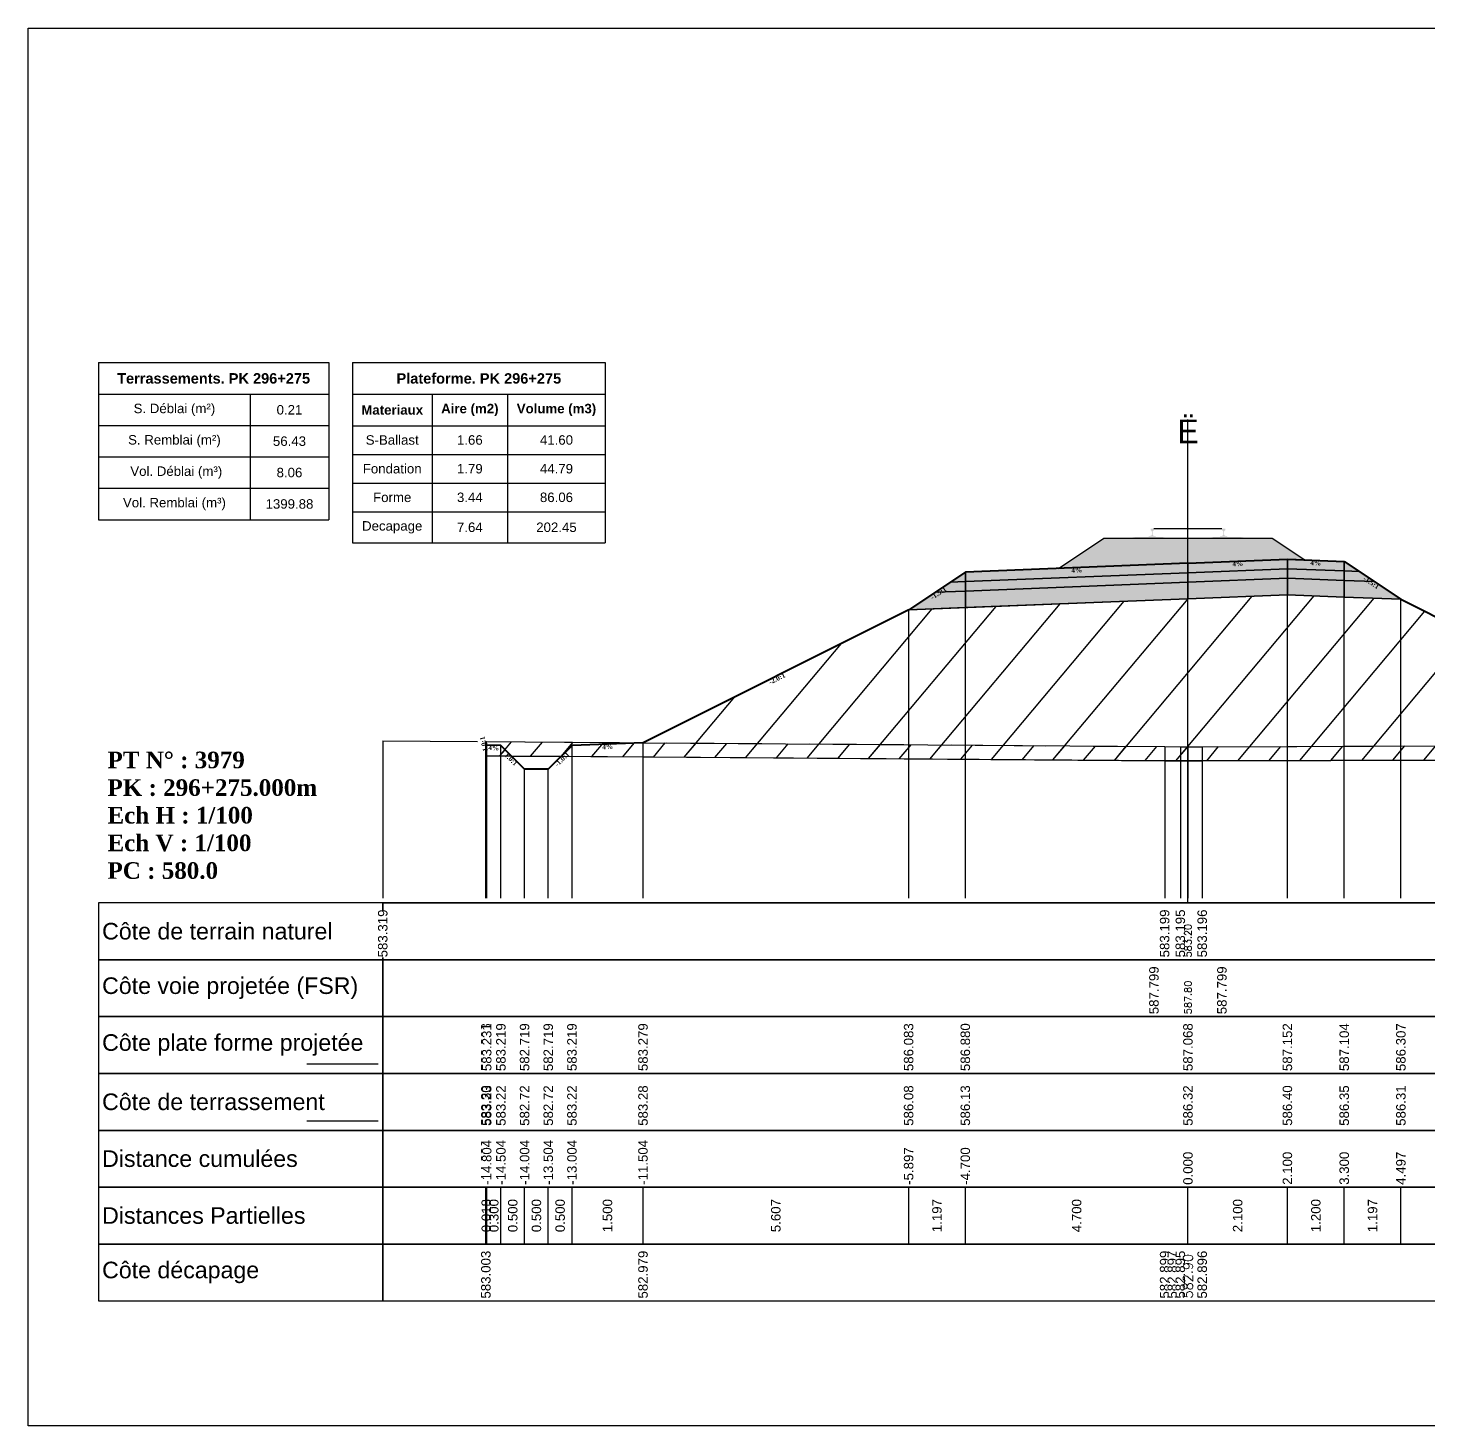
# Model space of a CAD drawing. Header units: millimetres. Extents: x 2762 to 3076, y 916 to 3305.
# Drawn here: x 2950.21 to 2979.79, y 2227.65 to 2257.15 of the extents above; entities that cross this region are included whole.
import ezdxf

# ---------------------------------------------------------------- set-up
doc = ezdxf.new("R2010")
doc.units = ezdxf.units.MM
doc.header["$LTSCALE"] = 2
doc.linetypes.add('CACHE', pattern=[9.525, 6.35, -3.175])
doc.linetypes.add('DASHED', pattern=[0.75, 0.5, -0.25])
for name, color, linetype in [('C-ANNO-TABL', 1, 'Continuous'), ('C-ANNO-TABL-TEXT', 150, 'Continuous'), ('C-ANNO-TABL-TITL', 150, 'Continuous'), ('C-ANNO-TABL-TTBL', 5, 'Continuous'), ('C-ROAD-CORR', 5, 'Continuous'), ('C-ROAD-SCTN', 7, 'Continuous')]:
    doc.layers.add(name, color=color, linetype=linetype)
doc.styles.add('ARIAL', font='arial.ttf')
doc.styles.add('C3D_Etiquette', font='romans.shx')
doc.styles.add('C3D_Profil_Travers', font='romans.shx')
doc.styles.get("Standard").update_dxf_attribs({"font": 'arial.ttf'})

msp = doc.modelspace()

# ---------------------------------------------------------------- hatches: boundary and pattern name
at = {"linetype": 'Continuous', "lineweight": -3}
msp.add_hatch(color=254, dxfattribs=at).paths.add_polyline_path([(2973.487, 2246.2), (2973.487, 2246.385), (2973.602, 2246.406), (2973.95, 2246.406), (2973.95, 2246.411), (2973.876, 2246.411), (2973.876, 2246.421), (2973.877, 2246.422), (2973.879, 2246.423), (2973.88, 2246.423), (2973.9, 2246.425), (2973.903, 2246.425), (2973.906, 2246.427), (2973.934, 2246.437), (2973.937, 2246.438), (2973.938, 2246.44), (2973.939, 2246.441), (2973.94, 2246.445), (2973.941, 2246.452), (2973.942, 2246.461), (2973.943, 2246.472), (2973.943, 2246.495), (2973.942, 2246.511), (2973.942, 2246.518), (2973.941, 2246.524), (2973.94, 2246.528), (2973.94, 2246.53), (2973.939, 2246.534), (2973.938, 2246.535), (2973.937, 2246.537), (2973.936, 2246.538), (2973.935, 2246.539), (2973.919, 2246.544), (2973.917, 2246.546), (2973.916, 2246.547), (2973.915, 2246.548), (2973.915, 2246.551), (2973.915, 2246.569), (2973.916, 2246.573), (2973.917, 2246.576), (2973.919, 2246.578), (2973.921, 2246.58), (2973.924, 2246.581), (2973.925, 2246.581), (2973.929, 2246.582), (2973.933, 2246.583), (2973.936, 2246.583), (2973.94, 2246.583), (2973.945, 2246.583), (2973.948, 2246.583), (2973.951, 2246.583), (2973.955, 2246.583), (2973.958, 2246.583), (2973.962, 2246.583), (2973.967, 2246.583), (2973.97, 2246.583), (2973.974, 2246.582), (2973.978, 2246.581), (2973.979, 2246.581), (2973.981, 2246.58), (2973.984, 2246.578), (2973.986, 2246.576), (2973.987, 2246.573), (2973.987, 2246.569), (2973.987, 2246.551), (2973.987, 2246.548), (2973.987, 2246.547), (2973.986, 2246.546), (2973.984, 2246.544), (2973.968, 2246.539), (2973.967, 2246.538), (2973.965, 2246.537), (2973.964, 2246.535), (2973.964, 2246.534), (2973.963, 2246.53), (2973.962, 2246.528), (2973.962, 2246.524), (2973.961, 2246.518), (2973.96, 2246.511), (2973.96, 2246.495), (2973.96, 2246.472), (2973.961, 2246.461), (2973.962, 2246.452), (2973.963, 2246.445), (2973.964, 2246.441), (2973.965, 2246.44), (2973.966, 2246.438), (2973.968, 2246.437), (2973.997, 2246.427), (2974, 2246.425), (2974.003, 2246.425), (2974.023, 2246.423), (2974.024, 2246.423), (2974.025, 2246.422), (2974.026, 2246.421), (2974.026, 2246.411), (2973.952, 2246.411), (2973.952, 2246.406), (2974.156, 2246.406), (2974.288, 2246.375), (2975.122, 2246.375), (2975.253, 2246.406), (2975.457, 2246.406), (2975.457, 2246.411), (2975.383, 2246.411), (2975.383, 2246.421), (2975.384, 2246.422), (2975.386, 2246.423), (2975.387, 2246.423), (2975.407, 2246.425), (2975.41, 2246.425), (2975.413, 2246.427), (2975.441, 2246.437), (2975.444, 2246.438), (2975.445, 2246.44), (2975.446, 2246.441), (2975.447, 2246.445), (2975.448, 2246.452), (2975.449, 2246.461), (2975.45, 2246.472), (2975.45, 2246.495), (2975.449, 2246.511), (2975.449, 2246.518), (2975.448, 2246.524), (2975.447, 2246.528), (2975.447, 2246.53), (2975.446, 2246.534), (2975.445, 2246.535), (2975.444, 2246.537), (2975.443, 2246.538), (2975.442, 2246.539), (2975.426, 2246.544), (2975.424, 2246.546), (2975.423, 2246.547), (2975.422, 2246.548), (2975.422, 2246.551), (2975.422, 2246.569), (2975.423, 2246.573), (2975.424, 2246.576), (2975.426, 2246.578), (2975.428, 2246.58), (2975.431, 2246.581), (2975.432, 2246.581), (2975.436, 2246.582), (2975.44, 2246.583), (2975.443, 2246.583), (2975.447, 2246.583), (2975.452, 2246.583), (2975.455, 2246.583), (2975.458, 2246.583), (2975.462, 2246.583), (2975.465, 2246.583), (2975.469, 2246.583), (2975.474, 2246.583), (2975.477, 2246.583), (2975.481, 2246.582), (2975.485, 2246.581), (2975.486, 2246.581), (2975.488, 2246.58), (2975.491, 2246.578), (2975.493, 2246.576), (2975.494, 2246.573), (2975.494, 2246.569), (2975.494, 2246.551), (2975.494, 2246.548), (2975.494, 2246.547), (2975.493, 2246.546), (2975.491, 2246.544), (2975.475, 2246.539), (2975.474, 2246.538), (2975.472, 2246.537), (2975.471, 2246.535), (2975.471, 2246.534), (2975.47, 2246.53), (2975.469, 2246.528), (2975.469, 2246.524), (2975.468, 2246.518), (2975.467, 2246.511), (2975.467, 2246.495), (2975.467, 2246.472), (2975.468, 2246.461), (2975.469, 2246.452), (2975.47, 2246.445), (2975.471, 2246.441), (2975.472, 2246.44), (2975.473, 2246.438), (2975.475, 2246.437), (2975.504, 2246.427), (2975.507, 2246.425), (2975.51, 2246.425), (2975.53, 2246.423), (2975.531, 2246.423), (2975.532, 2246.422), (2975.533, 2246.421), (2975.533, 2246.411), (2975.459, 2246.411), (2975.459, 2246.406), (2975.807, 2246.406), (2975.922, 2246.385), (2975.922, 2246.2)])
h = msp.add_hatch(dxfattribs=at)
h.set_pattern_fill('GRAVEL', color=252, scale=0.009, style=0)
h.set_pattern_definition([(228.0128, (2972.136781, 2245.971625), (-1.8288, -2.0574), [0.030755, -3.0447435]), (184.96974, (2972.116207, 2245.948765), (2.743199999, 0.228600013), [0.0527764, -5.2248644]), (132.51045, (2972.063629, 2245.944193), (2.286, -2.5146), [0.0372133, -3.684125]), (267.2737, (2971.974475, 2245.887043), (0.2286, 4.572), [0.0480604, -4.7579794]), (292.83365, (2971.972189, 2245.839037), (-1.143, 2.7432), [0.047127, -4.6655827]), (357.2737, (2971.990477, 2245.795603), (-4.572, 0.2286), [0.0480604, -4.7579794]), (37.69424, (2972.038483, 2245.793317), (-2.9718, -2.286), [0.0635574, -6.2921804]), (72.25533, (2972.088775, 2245.832179), (1.6002, 5.0292), [0.0600048, -5.940473]), (121.42957, (2972.107063, 2245.889329), (-1.8288, 2.9718), [0.048223, -4.774099]), (175.23636, (2972.081917, 2245.930477), (2.5146, -0.2286), [0.055054, -2.697654]), (222.39744, (2972.027053, 2245.935049), (-2.7432, -2.5146), [0.071197, -7.0485095]), (138.81407, (2972.20079, 2245.884757), (-1.6002, 1.3716), [0.0243004, -2.405751]), (171.46923, (2972.182501, 2245.900759), (2.9718, -0.4572), [0.0462314, -4.5769175]), (225, (2972.13678, 2245.90762), (-3e-17, -0.2286), [0.032329, -0.29096]), (203.1986, (2972.12078, 2245.93505), (1.143, 0.4572), [0.01741, -1.723556]), (291.8014, (2972.104777, 2245.92819), (-0.2286, 0.6858), [0.024621, -1.206428]), (30.9638, (2972.11392, 2245.90533), (0.6858, 0.4572), [0.039989, -1.292967]), (161.565, (2972.14821, 2245.925905), (0.4572, -0.2286), [0.028916, -0.693981]), (16.38954, (2971.972189, 2245.928191), (2.286, 0.6858), [0.040508, -4.0102944]), (70.34618, (2972.011051, 2245.93962), (-0.9144, -2.5146), [0.033984, -3.3643994]), (293.1986, (2972.14821, 2245.971625), (-0.4572, 1.143), [0.034819, -1.7061465]), (343.61046, (2972.161927, 2245.939621), (-2.286, 0.6858), [0.040508, -4.0102944]), (339.44395, (2971.97219, 2245.78646), (-1.143, 0.4572), [0.039063, -1.914096]), (294.77514, (2972.008765, 2245.772743), (-1.143, 2.5146), [0.0327305, -3.2403234]), (66.8014, (2972.150497, 2245.743025), (0.4572, 1.143), [0.034819, -1.7061465]), (17.35402, (2972.164213, 2245.775029), (-2.9718, -0.9144), [0.0383204, -3.793714]), (69.44395, (2972.038483, 2245.743025), (-0.4572, -1.143), [0.0195316, -1.933628]), (101.3099, (2972.13678, 2245.743025), (-0.2286, 0.9144), [0.011656, -1.1539795]), (165.9638, (2972.134495, 2245.754455), (0.6858, -0.2286), [0.047127, -0.895415]), (186.009, (2972.088775, 2245.765885), (2.286, 0.2286), [0.043674, -4.323723]), (303.69, (2972.11392, 2245.884757), (-0.2286, 0.4572), [0.032969, -0.79126]), (353.15723, (2972.132209, 2245.857325), (3.8862, -0.4572), [0.05756, -5.698441]), (60.9454, (2972.18936, 2245.850467), (-0.9144, -1.6002), [0.023536, -2.330045]), (90, (2972.2008, 2245.87104), (-0.2286, 0.2286), [0.013716, -0.214884]), (120.25644, (2972.084203, 2245.772743), (0.9144, -1.6002), [0.031758, -3.1440547]), (48.0128, (2972.068201, 2245.800175), (1.8288, 2.0574), [0.06151, -3.0139886]), (0, (2972.10935, 2245.8459), (0.2286, 0.2286), [0.059436, -0.169164]), (325.30485, (2972.168785, 2245.845895), (2.286, -1.6002), [0.036145, -3.5783385]), (254.0546, (2972.198503, 2245.82532), (-0.2286, -0.9144), [0.033285, -1.6309485]), (207.64598, (2972.189359, 2245.793317), (-4.3434, -2.286), [0.054193, -5.365122]), (175.42608, (2972.141353, 2245.768171), (-2.9718, 0.2286), [0.0573327, -5.675926])])
h.paths.add_polyline_path([(2971.972, 2245.743), (2972.93, 2246.381), (2976.48, 2246.381), (2977.169, 2245.922), (2976.805, 2245.936)])
h = msp.add_hatch(color=11, dxfattribs=at)
h.paths.add_polyline_path([(2978.005, 2245.688), (2978.005, 2245.888), (2978.324, 2245.676)])
h.paths.add_polyline_path([(2976.805, 2245.736), (2976.805, 2245.936), (2978.005, 2245.888), (2978.005, 2245.688)])
h.paths.add_polyline_path([(2974.705, 2245.652), (2974.705, 2245.852), (2976.805, 2245.936), (2976.805, 2245.736)])
h.paths.add_polyline_path([(2970.005, 2245.464), (2970.005, 2245.664), (2974.705, 2245.852), (2974.705, 2245.652)])
h.paths.add_polyline_path([(2969.685, 2245.452), (2970.005, 2245.664), (2970.005, 2245.464)])
h = msp.add_hatch(color=30, dxfattribs=at)
h.paths.add_polyline_path([(2978.005, 2245.488), (2978.005, 2245.688), (2978.324, 2245.676), (2978.643, 2245.463)])
h.paths.add_polyline_path([(2976.805, 2245.536), (2976.805, 2245.736), (2978.005, 2245.688), (2978.005, 2245.488)])
h.paths.add_polyline_path([(2974.705, 2245.452), (2974.705, 2245.652), (2976.805, 2245.736), (2976.805, 2245.536)])
h.paths.add_polyline_path([(2970.005, 2245.264), (2970.005, 2245.464), (2974.705, 2245.652), (2974.705, 2245.452)])
h.paths.add_polyline_path([(2969.366, 2245.239), (2969.685, 2245.452), (2970.005, 2245.464), (2970.005, 2245.264)])
h = msp.add_hatch(color=83, dxfattribs=at)
h.paths.add_polyline_path([(2978.005, 2245.138), (2978.005, 2245.488), (2978.643, 2245.463), (2979.201, 2245.09)])
h.paths.add_polyline_path([(2976.805, 2245.186), (2976.805, 2245.536), (2978.005, 2245.488), (2978.005, 2245.138)])
h.paths.add_polyline_path([(2974.705, 2245.102), (2974.705, 2245.452), (2976.805, 2245.536), (2976.805, 2245.186)])
h.paths.add_polyline_path([(2970.005, 2244.914), (2970.005, 2245.264), (2974.705, 2245.452), (2974.705, 2245.102)])
h.paths.add_polyline_path([(2968.808, 2244.866), (2969.366, 2245.239), (2970.005, 2245.264), (2970.005, 2244.914)])
h = msp.add_hatch(dxfattribs=at)
h.set_pattern_fill('_U', color=3, angle=50, style=0, pattern_type=0)
h.set_pattern_definition([(50, (2961.4729, 2241.7753), (-0.766044, 0.642788), [])])
h.paths.add_polyline_path([(2961.473, 2241.775), (2961.7, 2242.003), (2963.2, 2242.063), (2968.808, 2244.866), (2976.805, 2245.186), (2979.201, 2245.09), (2985.35, 2242.016), (2985.35, 2241.716), (2975.006, 2241.68), (2974.544, 2241.679), (2974.213, 2241.683)])
h.paths.add_polyline_path([(2959.882, 2241.787), (2959.882, 2242.087), (2959.9, 2242.015), (2960.2, 2242.003), (2960.42, 2241.783)])
h = msp.add_hatch(dxfattribs=at)
h.set_pattern_fill('_U', color=150, scale=0.5, angle=50, style=0, pattern_type=0)
h.set_pattern_definition([(50, (2961.4729, 2241.77525), (-0.383022, 0.321394), [])])
h.paths.add_polyline_path([(2961.473, 2241.775), (2961.7, 2242.003), (2963.2, 2242.063), (2974.213, 2241.983), (2974.544, 2241.979), (2975.006, 2241.98), (2985.35, 2242.016), (2985.35, 2241.716), (2975.006, 2241.68), (2974.544, 2241.679), (2974.213, 2241.683)])
h.paths.add_polyline_path([(2959.882, 2242.087), (2963.2, 2242.063), (2961.7, 2242.003), (2961.473, 2241.775), (2960.42, 2241.783), (2960.2, 2242.003), (2959.9, 2242.015)])
h.paths.add_polyline_path([(2959.882, 2241.787), (2959.882, 2242.087), (2959.9, 2242.015), (2960.2, 2242.003), (2960.42, 2241.783)])

# ---------------------------------------------------------------- linework, layer by layer
at = {"color": 7, "linetype": 'Continuous', "lineweight": -3}
for p, q in [((2974.705, 2238.684), (2974.705, 2248.884)), ((2957.704, 2238.684), (2991.706, 2238.684)), ((2959.882, 2231.484), (2959.882, 2232.684)), ((2959.9, 2231.484), (2959.9, 2232.684)), ((2959.9, 2231.484), (2959.9, 2232.684)), ((2960.2, 2231.484), (2960.2, 2232.684)), ((2960.2, 2231.484), (2960.2, 2232.684)), ((2960.7, 2231.484), (2960.7, 2232.684)), ((2960.7, 2231.484), (2960.7, 2232.684)), ((2961.2, 2231.484), (2961.2, 2232.684)), ((2961.2, 2231.484), (2961.2, 2232.684)), ((2961.7, 2231.484), (2961.7, 2232.684)), ((2961.7, 2231.484), (2961.7, 2232.684)), ((2963.2, 2231.484), (2963.2, 2232.684)), ((2963.2, 2231.484), (2963.2, 2232.684)), ((2968.808, 2231.484), (2968.808, 2232.684)), ((2968.808, 2231.484), (2968.808, 2232.684)), ((2970.005, 2231.484), (2970.005, 2232.684)), ((2970.005, 2231.484), (2970.005, 2232.684)), ((2974.705, 2231.484), (2974.705, 2232.684)), ((2974.705, 2231.484), (2974.705, 2232.684)), ((2976.805, 2231.484), (2976.805, 2232.684)), ((2976.805, 2231.484), (2976.805, 2232.684)), ((2978.005, 2231.484), (2978.005, 2232.684)), ((2978.005, 2231.484), (2978.005, 2232.684)), ((2979.201, 2231.484), (2979.201, 2232.684)), ((2979.201, 2231.484), (2979.201, 2232.684))]:
    msp.add_line(p, q, dxfattribs=at)
at = {"color": 251, "linetype": 'Continuous', "lineweight": -3}
for p, q in [((2971.972, 2245.743), (2972.93, 2246.381)), ((2972.93, 2246.381), (2976.48, 2246.381)), ((2976.48, 2246.381), (2977.169, 2245.922)), ((2970.005, 2245.664), (2974.705, 2245.852)), ((2976.805, 2245.936), (2971.972, 2245.743)), ((2974.705, 2245.852), (2976.805, 2245.936)), ((2974.705, 2245.652), (2974.705, 2245.852)), ((2974.705, 2245.852), (2974.705, 2245.652)), ((2977.169, 2245.922), (2976.805, 2245.936)), ((2976.805, 2245.736), (2976.805, 2245.936)), ((2976.805, 2245.936), (2978.005, 2245.888)), ((2976.805, 2245.936), (2976.805, 2245.736)), ((2978.005, 2245.688), (2978.005, 2245.888)), ((2978.005, 2245.888), (2978.324, 2245.676)), ((2978.005, 2245.888), (2978.005, 2245.688)), ((2969.685, 2245.452), (2970.005, 2245.664)), ((2970.005, 2245.464), (2970.005, 2245.664)), ((2970.005, 2245.664), (2970.005, 2245.464)), ((2974.705, 2245.652), (2970.005, 2245.464)), ((2976.805, 2245.736), (2974.705, 2245.652)), ((2978.005, 2245.688), (2976.805, 2245.736)), ((2978.324, 2245.676), (2978.005, 2245.688)), ((2970.005, 2245.464), (2969.685, 2245.452))]:
    msp.add_line(p, q, dxfattribs=at)
at = {"color": 53, "linetype": 'Continuous', "lineweight": -3}
for p, q in [((2970.005, 2245.464), (2974.705, 2245.652)), ((2974.705, 2245.652), (2976.805, 2245.736)), ((2974.705, 2245.452), (2974.705, 2245.652)), ((2974.705, 2245.652), (2974.705, 2245.452)), ((2976.805, 2245.536), (2976.805, 2245.736)), ((2976.805, 2245.736), (2978.005, 2245.688)), ((2976.805, 2245.736), (2976.805, 2245.536)), ((2978.005, 2245.488), (2978.005, 2245.688)), ((2978.005, 2245.688), (2978.324, 2245.676)), ((2978.005, 2245.688), (2978.005, 2245.488)), ((2978.324, 2245.676), (2978.643, 2245.463)), ((2969.366, 2245.239), (2969.685, 2245.452)), ((2970.005, 2245.264), (2969.366, 2245.239)), ((2969.366, 2245.239), (2970.005, 2245.264)), ((2969.685, 2245.452), (2970.005, 2245.464)), ((2970.005, 2245.264), (2970.005, 2245.464)), ((2970.005, 2245.464), (2970.005, 2245.264)), ((2974.705, 2245.452), (2970.005, 2245.264)), ((2970.005, 2245.264), (2974.705, 2245.452)), ((2970.005, 2244.914), (2970.005, 2245.264)), ((2970.005, 2245.264), (2970.005, 2244.914)), ((2976.805, 2245.536), (2974.705, 2245.452)), ((2974.705, 2245.452), (2976.805, 2245.536)), ((2974.705, 2245.102), (2974.705, 2245.452)), ((2974.705, 2245.452), (2974.705, 2245.102)), ((2978.005, 2245.488), (2976.805, 2245.536)), ((2976.805, 2245.186), (2976.805, 2245.536)), ((2976.805, 2245.536), (2978.005, 2245.488)), ((2976.805, 2245.536), (2976.805, 2245.186)), ((2978.643, 2245.463), (2978.005, 2245.488)), ((2978.005, 2245.138), (2978.005, 2245.488)), ((2978.005, 2245.488), (2978.643, 2245.463)), ((2978.005, 2245.488), (2978.005, 2245.138)), ((2978.643, 2245.463), (2979.201, 2245.09)), ((2968.808, 2244.866), (2969.366, 2245.239)), ((2974.705, 2245.102), (2970.005, 2244.914)), ((2976.805, 2245.186), (2974.705, 2245.102)), ((2978.005, 2245.138), (2976.805, 2245.186)), ((2979.201, 2245.09), (2978.005, 2245.138)), ((2970.005, 2244.914), (2968.808, 2244.866))]:
    msp.add_line(p, q, dxfattribs=at)
at = {"color": 253, "linetype": 'Continuous', "lineweight": -3}
for p, q in [((2968.808, 2244.866), (2976.805, 2245.186)), ((2976.805, 2245.186), (2979.201, 2245.09)), ((2979.201, 2245.09), (2985.35, 2242.016)), ((2963.2, 2242.063), (2968.808, 2244.866)), ((2959.882, 2242.087), (2963.2, 2242.063)), ((2959.9, 2242.015), (2959.882, 2242.087)), ((2959.882, 2241.787), (2959.882, 2242.087)), ((2959.882, 2242.087), (2959.9, 2242.015)), ((2959.882, 2241.787), (2959.882, 2242.087)), ((2959.882, 2242.087), (2959.9, 2242.015)), ((2960.2, 2242.003), (2959.9, 2242.015)), ((2959.9, 2242.015), (2960.2, 2242.003)), ((2959.9, 2242.015), (2960.2, 2242.003)), ((2961.7, 2242.003), (2963.2, 2242.063)), ((2963.2, 2242.063), (2961.7, 2242.003)), ((2961.7, 2242.003), (2963.2, 2242.063)), ((2963.2, 2242.063), (2974.213, 2241.983)), ((2975.006, 2241.98), (2985.35, 2242.016)), ((2960.42, 2241.783), (2959.882, 2241.787)), ((2960.42, 2241.783), (2959.882, 2241.787)), ((2960.42, 2241.783), (2960.2, 2242.003)), ((2960.2, 2242.003), (2960.42, 2241.783)), ((2960.2, 2242.003), (2960.42, 2241.783)), ((2961.473, 2241.775), (2960.42, 2241.783)), ((2960.42, 2241.783), (2961.473, 2241.775)), ((2960.7, 2241.503), (2960.42, 2241.783)), ((2961.473, 2241.775), (2961.2, 2241.503)), ((2961.473, 2241.775), (2961.7, 2242.003)), ((2961.7, 2242.003), (2961.473, 2241.775)), ((2961.473, 2241.775), (2961.7, 2242.003)), ((2974.213, 2241.683), (2961.473, 2241.775)), ((2974.213, 2241.683), (2961.473, 2241.775)), ((2974.213, 2241.983), (2974.544, 2241.979)), ((2974.544, 2241.979), (2975.006, 2241.98)), ((2985.35, 2241.716), (2975.006, 2241.68)), ((2985.35, 2241.716), (2975.006, 2241.68)), ((2961.2, 2241.503), (2960.7, 2241.503)), ((2974.544, 2241.679), (2974.213, 2241.683)), ((2974.544, 2241.679), (2974.213, 2241.683)), ((2975.006, 2241.68), (2974.544, 2241.679)), ((2975.006, 2241.68), (2974.544, 2241.679))]:
    msp.add_line(p, q, dxfattribs=at)
at = {"color": 8, "linetype": 'CACHE', "lineweight": -3}
for p, q in [((2974.705, 2238.784), (2974.705, 2245.102)), ((2974.705, 2238.784), (2974.705, 2245.102)), ((2976.805, 2238.784), (2976.805, 2245.186)), ((2978.005, 2238.784), (2978.005, 2245.138)), ((2979.201, 2238.784), (2979.201, 2245.09)), ((2968.808, 2238.784), (2968.808, 2244.866)), ((2970.005, 2238.784), (2970.005, 2244.914)), ((2959.882, 2238.784), (2959.882, 2242.087)), ((2959.9, 2238.784), (2959.9, 2242.015)), ((2963.2, 2238.784), (2963.2, 2242.063)), ((2960.2, 2238.784), (2960.2, 2242.003)), ((2961.7, 2238.784), (2961.7, 2242.003)), ((2960.7, 2238.784), (2960.7, 2241.503)), ((2961.2, 2238.784), (2961.2, 2241.503))]:
    msp.add_line(p, q, dxfattribs=at)
at = {"color": 105, "linetype": 'DASHED', "lineweight": -3, "ltscale": 2}
for p, q in [((2957.705, 2242.103), (2974.213, 2241.983)), ((2975.006, 2241.98), (2991.705, 2242.038)), ((2974.213, 2241.983), (2974.544, 2241.979)), ((2974.544, 2241.979), (2974.705, 2241.979)), ((2974.705, 2241.979), (2975.006, 2241.98))]:
    msp.add_line(p, q, dxfattribs=at)
at = {"color": 98, "linetype": 'CACHE', "lineweight": -3}
for p, q in [((2957.705, 2242.103), (2957.705, 2238.784)), ((2974.213, 2241.983), (2974.213, 2238.784)), ((2974.544, 2241.979), (2974.544, 2238.784)), ((2974.705, 2241.979), (2974.705, 2238.784)), ((2975.006, 2241.98), (2975.006, 2238.784))]:
    msp.add_line(p, q, dxfattribs=at)
at = {"color": 6, "linetype": 'Continuous', "lineweight": -3}
for p, q in [((2959.882, 2241.787), (2963.2, 2241.763)), ((2963.2, 2241.763), (2974.213, 2241.683)), ((2975.006, 2241.68), (2985.35, 2241.716)), ((2974.213, 2241.683), (2974.375, 2241.681)), ((2974.375, 2241.681), (2974.544, 2241.679)), ((2974.544, 2241.679), (2974.705, 2241.679)), ((2974.705, 2241.679), (2975.006, 2241.68))]:
    msp.add_line(p, q, dxfattribs=at)
at = {"color": 154, "linetype": 'Continuous', "lineweight": -3}
msp.add_line((2956.104, 2235.284), (2957.604, 2235.284), dxfattribs=at)
at = {"color": 1, "linetype": 'Continuous', "lineweight": -3}
msp.add_line((2956.104, 2234.084), (2957.604, 2234.084), dxfattribs=at)
at = {"color": 7, "linetype": 'Continuous', "lineweight": -3}
for points in [[(2957.704, 2237.484), (2957.704, 2238.684), (2951.704, 2238.684), (2951.704, 2237.484)], [(2957.704, 2237.484), (2991.706, 2237.484), (2991.706, 2238.684), (2957.704, 2238.684)], [(2957.704, 2236.284), (2957.704, 2237.484), (2951.704, 2237.484), (2951.704, 2236.284)], [(2957.704, 2236.284), (2991.706, 2236.284), (2991.706, 2237.484), (2957.704, 2237.484)], [(2957.704, 2235.084), (2957.704, 2236.284), (2951.704, 2236.284), (2951.704, 2235.084)], [(2957.704, 2235.084), (2991.706, 2235.084), (2991.706, 2236.284), (2957.704, 2236.284)], [(2957.704, 2233.884), (2957.704, 2235.084), (2951.704, 2235.084), (2951.704, 2233.884)], [(2957.704, 2233.884), (2991.706, 2233.884), (2991.706, 2235.084), (2957.704, 2235.084)], [(2957.704, 2232.684), (2957.704, 2233.884), (2951.704, 2233.884), (2951.704, 2232.684)], [(2957.704, 2232.684), (2991.706, 2232.684), (2991.706, 2233.884), (2957.704, 2233.884)], [(2957.704, 2231.484), (2957.704, 2232.684), (2951.704, 2232.684), (2951.704, 2231.484)], [(2957.704, 2231.484), (2991.706, 2231.484), (2991.706, 2232.684), (2957.704, 2232.684)], [(2957.704, 2230.284), (2957.704, 2231.484), (2951.704, 2231.484), (2951.704, 2230.284)], [(2957.704, 2230.284), (2991.706, 2230.284), (2991.706, 2231.484), (2957.704, 2231.484)]]:
    msp.add_3dface(points, dxfattribs=at)
at = {"layer": 'C-ANNO-TABL', "color": 7, "linetype": 'Continuous', "lineweight": -3}
for p, q in [((2951.704, 2249.419), (2954.908, 2249.419)), ((2954.908, 2249.419), (2956.563, 2249.419)), ((2954.908, 2249.419), (2954.908, 2248.757)), ((2957.063, 2249.416), (2958.745, 2249.416)), ((2958.745, 2249.416), (2960.341, 2249.416)), ((2958.745, 2249.416), (2958.745, 2248.754)), ((2960.341, 2249.416), (2962.403, 2249.416)), ((2960.341, 2249.416), (2960.341, 2248.754)), ((2951.704, 2248.757), (2954.908, 2248.757)), ((2954.908, 2248.757), (2956.563, 2248.757)), ((2954.908, 2248.757), (2954.908, 2248.095)), ((2957.063, 2248.754), (2958.745, 2248.754)), ((2958.745, 2248.754), (2960.341, 2248.754)), ((2958.745, 2248.754), (2958.745, 2248.147)), ((2960.341, 2248.754), (2962.403, 2248.754)), ((2960.341, 2248.754), (2960.341, 2248.147)), ((2951.704, 2248.095), (2954.908, 2248.095)), ((2954.908, 2248.095), (2956.563, 2248.095)), ((2954.908, 2248.095), (2954.908, 2247.432)), ((2957.063, 2248.147), (2958.745, 2248.147)), ((2958.745, 2248.147), (2960.341, 2248.147)), ((2958.745, 2248.147), (2958.745, 2247.543)), ((2960.341, 2248.147), (2962.403, 2248.147)), ((2960.341, 2248.147), (2960.341, 2247.543)), ((2951.704, 2247.432), (2954.908, 2247.432)), ((2954.908, 2247.432), (2956.563, 2247.432)), ((2954.908, 2247.432), (2954.908, 2246.77)), ((2957.063, 2247.543), (2958.745, 2247.543)), ((2958.745, 2247.543), (2960.341, 2247.543)), ((2958.745, 2247.543), (2958.745, 2246.939)), ((2960.341, 2247.543), (2962.403, 2247.543)), ((2960.341, 2247.543), (2960.341, 2246.939)), ((2957.063, 2246.939), (2958.745, 2246.939)), ((2958.745, 2246.939), (2960.341, 2246.939)), ((2958.745, 2246.939), (2958.745, 2246.28)), ((2960.341, 2246.939), (2962.403, 2246.939)), ((2960.341, 2246.939), (2960.341, 2246.28))]:
    msp.add_line(p, q, dxfattribs=at)
at = {"layer": 'C-ANNO-TABL-TTBL', "color": 7, "linetype": 'Continuous', "lineweight": -3}
for p, q in [((2951.704, 2250.084), (2956.563, 2250.084)), ((2951.704, 2250.084), (2951.704, 2249.419)), ((2956.563, 2250.084), (2956.563, 2249.419)), ((2957.063, 2250.084), (2962.403, 2250.084)), ((2957.063, 2250.084), (2957.063, 2249.416)), ((2962.403, 2250.084), (2962.403, 2249.416)), ((2951.704, 2249.419), (2951.704, 2248.757)), ((2956.563, 2249.419), (2956.563, 2248.757)), ((2957.063, 2249.416), (2957.063, 2248.754)), ((2962.403, 2249.416), (2962.403, 2248.754)), ((2951.704, 2248.757), (2951.704, 2248.095)), ((2956.563, 2248.757), (2956.563, 2248.095)), ((2957.063, 2248.754), (2957.063, 2248.147)), ((2962.403, 2248.754), (2962.403, 2248.147)), ((2951.704, 2248.095), (2951.704, 2247.432)), ((2956.563, 2248.095), (2956.563, 2247.432)), ((2957.063, 2248.147), (2957.063, 2247.543)), ((2962.403, 2248.147), (2962.403, 2247.543)), ((2951.704, 2247.432), (2951.704, 2246.77)), ((2956.563, 2247.432), (2956.563, 2246.77)), ((2957.063, 2247.543), (2957.063, 2246.939)), ((2962.403, 2247.543), (2962.403, 2246.939)), ((2951.704, 2246.77), (2954.908, 2246.77)), ((2954.908, 2246.77), (2956.563, 2246.77)), ((2957.063, 2246.939), (2957.063, 2246.28)), ((2962.403, 2246.939), (2962.403, 2246.28)), ((2957.063, 2246.28), (2958.745, 2246.28)), ((2958.745, 2246.28), (2960.341, 2246.28)), ((2960.341, 2246.28), (2962.403, 2246.28))]:
    msp.add_line(p, q, dxfattribs=at)
at = {"layer": 'C-ROAD-CORR', "color": 1, "linetype": 'Continuous', "lineweight": 40}
for p, q in [((2974.705, 2245.852), (2970.005, 2245.664)), ((2974.705, 2245.852), (2976.805, 2245.936)), ((2976.805, 2245.936), (2978.005, 2245.888)), ((2978.005, 2245.888), (2979.201, 2245.09)), ((2970.005, 2245.664), (2968.808, 2244.866)), ((2979.201, 2245.09), (2985.35, 2242.016)), ((2968.808, 2244.866), (2963.2, 2242.063)), ((2959.9, 2242.015), (2959.882, 2242.087)), ((2960.2, 2242.003), (2959.9, 2242.015)), ((2963.2, 2242.063), (2961.7, 2242.003)), ((2960.7, 2241.503), (2960.2, 2242.003)), ((2961.7, 2242.003), (2961.2, 2241.503)), ((2961.2, 2241.503), (2960.7, 2241.503))]:
    msp.add_line(p, q, dxfattribs=at)
at = {"layer": 'C-ROAD-CORR', "color": 102, "linetype": 'Continuous', "lineweight": -3, "ltscale": 0.5}
for p, q in [((2974.705, 2245.102), (2970.005, 2244.914)), ((2974.705, 2245.102), (2976.805, 2245.186)), ((2976.805, 2245.186), (2978.005, 2245.138)), ((2978.005, 2245.138), (2979.201, 2245.09)), ((2970.005, 2244.914), (2968.808, 2244.866))]:
    msp.add_line(p, q, dxfattribs=at)
at = {"layer": 'C-ROAD-CORR', "color": 1, "linetype": 'Continuous', "lineweight": -3}
for p, q in [((2960.7, 2241.503), (2960.2, 2242.003)), ((2961.7, 2242.003), (2961.2, 2241.503))]:
    msp.add_line(p, q, dxfattribs=at)
at = {"layer": 'C-ROAD-SCTN', "color": 154, "linetype": 'Continuous', "lineweight": -3}
for p, q in [((2973.987, 2246.583), (2974.705, 2246.583)), ((2974.705, 2246.583), (2975.422, 2246.583)), ((2970.005, 2245.664), (2974.705, 2245.852)), ((2974.705, 2245.852), (2976.805, 2245.936)), ((2976.805, 2245.936), (2978.005, 2245.888)), ((2978.005, 2245.888), (2979.201, 2245.09)), ((2968.808, 2244.866), (2970.005, 2245.664)), ((2979.201, 2245.09), (2985.35, 2242.016)), ((2963.2, 2242.063), (2968.808, 2244.866)), ((2959.882, 2242.087), (2959.9, 2242.015)), ((2959.9, 2242.015), (2960.2, 2242.003)), ((2961.7, 2242.003), (2963.2, 2242.063)), ((2960.2, 2242.003), (2960.7, 2241.503)), ((2961.2, 2241.503), (2961.7, 2242.003)), ((2960.7, 2241.503), (2961.2, 2241.503))]:
    msp.add_line(p, q, dxfattribs=at)
at = {"layer": 'C-ROAD-SCTN', "color": 140, "linetype": 'Continuous', "lineweight": -3}
for p, q in [((2971.972, 2245.743), (2972.93, 2246.381)), ((2972.93, 2246.381), (2972.973, 2246.381)), ((2972.973, 2246.381), (2974.705, 2246.381)), ((2974.705, 2246.381), (2976.436, 2246.381)), ((2976.436, 2246.381), (2976.48, 2246.381)), ((2976.48, 2246.381), (2977.169, 2245.922))]:
    msp.add_line(p, q, dxfattribs=at)
at = {"layer": 'C-ROAD-SCTN', "color": 1, "linetype": 'Continuous', "lineweight": -3}
for p, q in [((2970.005, 2244.914), (2974.705, 2245.102)), ((2974.705, 2245.102), (2976.805, 2245.186)), ((2976.805, 2245.186), (2978.005, 2245.138)), ((2978.005, 2245.138), (2979.201, 2245.09)), ((2979.201, 2245.09), (2985.35, 2242.016)), ((2963.2, 2242.063), (2968.808, 2244.866)), ((2968.808, 2244.866), (2970.005, 2244.914)), ((2959.882, 2242.087), (2959.9, 2242.015)), ((2959.9, 2242.015), (2960.2, 2242.003)), ((2961.7, 2242.003), (2963.2, 2242.063)), ((2960.2, 2242.003), (2960.7, 2241.503)), ((2961.2, 2241.503), (2961.7, 2242.003)), ((2960.7, 2241.503), (2961.2, 2241.503))]:
    msp.add_line(p, q, dxfattribs=at)

# ---------------------------------------------------------------- texts
at = {"color": 7, "linetype": 'Continuous', "lineweight": -3}
for s, insert, char_height, attachment_point, style in [('{\\fWingdings|b0|i0|c2|p0;Ë}', (2974.705, 2248.384), 0.5, 8, 'C3D_Profil_Travers'), ('{\\fTimes New Roman|b1|i0|c0|p18;PT N° : 3979\\PPK : 296+275.000m\\PEch H : 1/100\\PEch V : 1/100\\PPC : 580.0}', (2951.893, 2239.184), 0.35, 7, 'C3D_Profil_Travers'), ('{\\fArial|b0|i0|c0|p34;Côte de terrain naturel}', (2951.779, 2238.084), 0.35, 4, 'C3D_Etiquette'), ('{\\fArial|b0|i0|c0|p34;Côte plate forme projetée}', (2951.779, 2235.684), 0.35, 4, 'C3D_Etiquette'), ('{\\fArial|b0|i0|c0|p34;Côte de terrassement}', (2951.779, 2234.484), 0.35, 4, 'C3D_Etiquette'), ('{\\fArial|b0|i0|c0|p34;Distance cumulées}', (2951.779, 2233.284), 0.35, 4, 'C3D_Etiquette'), ('{\\fArial|b0|i0|c0|p34;Distances Partielles}', (2951.779, 2232.084), 0.35, 4, 'C3D_Etiquette'), ('{\\fArial|b0|i0|c0|p34;Côte décapage}', (2951.779, 2230.884), 0.35, 4, 'C3D_Etiquette')]:
    msp.add_mtext(s, dxfattribs=dict(at, insert=insert, char_height=char_height, attachment_point=attachment_point, style=style))
at = {"color": 7, "linetype": 'Continuous', "lineweight": -3, "char_height": 0.1, "style": 'C3D_Etiquette'}
for s, insert, width, attachment_point, rotation in [('{\\fTimes New Roman|b1|i0|c0|p18;4%}', (2975.755, 2245.89), 0.37094, 2, 2.2906), ('{\\fTimes New Roman|b1|i0|c0|p18;4%}', (2977.404, 2245.908), 0.42071, 2, 357.7094), ('{\\fTimes New Roman|b1|i0|c0|p18;4%}', (2972.355, 2245.754), 0.42071, 2, 2.2906), ('{\\fTimes New Roman|b1|i0|c0|p18;-1.5:1}', (2969.408, 2245.262), 0.34598, 2, 33.6901), ('{\\fTimes New Roman|b1|i0|c0|p18;-1.5:1}', (2978.601, 2245.486), 0.34598, 2, 326.3099), ('{\\fTimes New Roman|b1|i0|c0|p18;-2.0:1}', (2966.006, 2243.461), 0.34598, 2, 26.5651), ('{\\fTimes New Roman|b1|i0|c0|p18;1.0:1}', (2959.888, 2242.05), 0.29446, 8, 104.0362), ('{\\fTimes New Roman|b1|i0|c0|p18;4%}', (2960.05, 2242.005), 0.37094, 2, 357.7094), ('{\\fTimes New Roman|b1|i0|c0|p18;4%}', (2962.451, 2242.029), 0.42071, 2, 2.2906), ('{\\fTimes New Roman|b1|i0|c0|p18;1.0:1}', (2960.448, 2241.75), 0.29001, 2, 315), ('{\\fTimes New Roman|b1|i0|c0|p18;-1.0:1}', (2961.453, 2241.75), 0.34598, 2, 45)]:
    msp.add_mtext(s, dxfattribs=dict(at, insert=insert, width=width, attachment_point=attachment_point, rotation=rotation))
at = {"color": 7, "linetype": 'Continuous', "lineweight": -3, "insert": (2951.779, 2236.884), "char_height": 0.35, "attachment_point": 4}
msp.add_mtext('{\\fArial|b0|i0|c0|p34;Côte voie projetée (FSR)}', dxfattribs=at)
at = {"color": 7, "linetype": 'Continuous', "lineweight": -3, "rotation": 90, "style": 'C3D_Profil_Travers'}
for s, insert, char_height, attachment_point in [('587.80', (2974.705, 2236.334), 0.15, 4), ('{\\fArial|b0|i0|c0|p34;583.30}', (2959.882, 2233.979), 0.2, 4), ('{\\fArial|b0|i0|c0|p34;583.23}', (2959.9, 2233.979), 0.2, 4), ('{\\fArial|b0|i0|c0|p34;583.22}', (2960.2, 2233.979), 0.2, 4), ('{\\fArial|b0|i0|c0|p34;582.72}', (2960.7, 2233.979), 0.2, 4), ('{\\fArial|b0|i0|c0|p34;582.72}', (2961.2, 2233.979), 0.2, 4), ('{\\fArial|b0|i0|c0|p34;583.22}', (2961.7, 2233.979), 0.2, 4), ('{\\fArial|b0|i0|c0|p34;583.28}', (2963.2, 2233.979), 0.2, 4), ('{\\fArial|b0|i0|c0|p34;586.08}', (2968.808, 2233.979), 0.2, 4), ('{\\fArial|b0|i0|c0|p34;586.13}', (2970.005, 2233.979), 0.2, 4), ('{\\fArial|b0|i0|c0|p34;586.32}', (2974.705, 2233.979), 0.2, 4), ('{\\fArial|b0|i0|c0|p34;586.40}', (2976.805, 2233.979), 0.2, 4), ('{\\fArial|b0|i0|c0|p34;586.35}', (2978.005, 2233.979), 0.2, 4), ('{\\fArial|b0|i0|c0|p34;586.31}', (2979.201, 2233.979), 0.2, 4), ('{\\fArial|b0|i0|c0|p34;0.018}', (2959.891, 2232.084), 0.2, 5), ('{\\fArial|b0|i0|c0|p34;0.300}', (2960.05, 2232.084), 0.2, 5), ('{\\fArial|b0|i0|c0|p34;0.500}', (2960.45, 2232.084), 0.2, 5), ('{\\fArial|b0|i0|c0|p34;0.500}', (2960.95, 2232.084), 0.2, 5), ('{\\fArial|b0|i0|c0|p34;0.500}', (2961.45, 2232.084), 0.2, 5), ('{\\fArial|b0|i0|c0|p34;1.500}', (2962.45, 2232.084), 0.2, 5), ('{\\fArial|b0|i0|c0|p34;5.607}', (2966.004, 2232.084), 0.2, 5), ('{\\fArial|b0|i0|c0|p34;1.197}', (2969.406, 2232.084), 0.2, 5), ('{\\fArial|b0|i0|c0|p34;4.700}', (2972.355, 2232.084), 0.2, 5), ('{\\fArial|b0|i0|c0|p34;2.100}', (2975.755, 2232.084), 0.2, 5), ('{\\fArial|b0|i0|c0|p34;1.200}', (2977.405, 2232.084), 0.2, 5), ('{\\fArial|b0|i0|c0|p34;1.197}', (2978.603, 2232.084), 0.2, 5)]:
    msp.add_mtext(s, dxfattribs=dict(at, insert=insert, char_height=char_height, attachment_point=attachment_point))
at = {"layer": 'C-ANNO-TABL-TEXT', "color": 7, "linetype": 'Continuous', "lineweight": -3, "char_height": 0.2, "attachment_point": 5, "style": 'ARIAL'}
for s, insert in [('{\\fArial|b0|i0|c0|p34;\\C7;0.21}', (2955.735, 2249.088)), ('{\\fArial|b0|i0|c0|p34;\\C7;56.43}', (2955.735, 2248.426)), ('{\\fArial|b0|i0|c0|p34;\\C7;S-Ballast}', (2957.904, 2248.451)), ('{\\fArial|b0|i0|c0|p34;\\C7;1.66}', (2959.543, 2248.451)), ('{\\C18;\\c0;41.60}', (2961.372, 2248.451)), ('{\\fArial|b0|i0|c0|p34;\\C7;Fondation}', (2957.904, 2247.845)), ('{\\fArial|b0|i0|c0|p34;\\C7;1.79}', (2959.543, 2247.845)), ('{\\C18;\\c0;44.79}', (2961.372, 2247.845)), ('{\\fArial|b0|i0|c0|p34;\\C7;8.06}', (2955.735, 2247.764)), ('{\\fArial|b0|i0|c0|p34;\\C7;Forme}', (2957.904, 2247.241)), ('{\\fArial|b0|i0|c0|p34;\\C7;3.44}', (2959.543, 2247.241)), ('{\\C18;\\c0;86.06}', (2961.372, 2247.241)), ('{\\fArial|b0|i0|c0|p34;\\C7;1399.88}', (2955.735, 2247.101)), ('{\\fArial|b0|i0|c0|p34;\\C7;Decapage}', (2957.904, 2246.609)), ('{\\fArial|b0|i0|c0|p34;\\C7;7.64}', (2959.543, 2246.609)), ('{\\C18;\\c0;202.45}', (2961.372, 2246.609))]:
    msp.add_mtext(s, dxfattribs=dict(at, insert=insert))
at = {"layer": 'C-ANNO-TABL-TITL', "color": 7, "linetype": 'Continuous', "lineweight": -3, "attachment_point": 5, "style": 'ARIAL'}
for s, insert, char_height in [('{\\fArial|b1|i0|c0|p34;\\C7;Terrassements. PK 296+275}', (2954.133, 2249.751), 0.22), ('{\\fArial|b1|i0|c0|p34;\\C18;\\c0;Plateforme. PK 296+275}', (2959.733, 2249.75), 0.22), ('{\\fArial|b0|i0|c0|p34;\\C7;S. Déblai (m²) }', (2953.306, 2249.088), 0.2), ('{\\fArial|b1|i0|c0|p34;\\C7;Materiaux   }', (2957.904, 2249.085), 0.2), ('{\\fArial|b1|i0|c0|p34;\\C7;Aire (m2)}', (2959.543, 2249.085), 0.2), ('{\\fArial|b1|i0|c0|p34;\\C7;Volume (m3)}', (2961.372, 2249.085), 0.2), ('{\\fArial|b0|i0|c0|p34;\\C7;S. Remblai (m²) }', (2953.306, 2248.426), 0.2), ('{\\fArial|b0|i0|c0|p34;\\C7; Vol. Déblai (m³) }', (2953.306, 2247.764), 0.2), ('{\\fArial|b0|i0|c0|p34;\\C7;Vol. Remblai (m³)}', (2953.306, 2247.101), 0.2)]:
    msp.add_mtext(s, dxfattribs=dict(at, insert=insert, char_height=char_height))

# ---------------------------------------------------------------- next in the draw order: texts
at = {"color": 7, "linetype": 'Continuous', "lineweight": -3, "char_height": 0.2, "attachment_point": 4, "rotation": 90, "style": 'C3D_Profil_Travers', "bg_fill": 3, "box_fill_scale": 1.000375, "bg_fill_color": 256, "bg_fill_true_color": 13158600, "bg_fill_transparency": 0}
for s, insert, width in [('{\\fArial|b0|i0|c0|p34;583.319}', (2957.705, 2237.534), 0.99595), ('{\\fArial|b0|i0|c0|p34;583.199}', (2974.213, 2237.534), 0.99595), ('{\\fArial|b0|i0|c0|p34;587.799}', (2973.987, 2236.334), 0.99595), ('{\\fArial|b0|i0|c0|p34;587.799}', (2975.422, 2236.334), 0.99595), ('{\\fArial|b0|i0|c0|p34;583.303}', (2959.882, 2235.134), 0.99553), ('{\\fArial|b0|i0|c0|p34;582.719}', (2960.7, 2235.134), 0.99595), ('{\\fArial|b0|i0|c0|p34;582.719}', (2961.2, 2235.134), 0.99595), ('{\\fArial|b0|i0|c0|p34;583.219}', (2961.7, 2235.134), 0.99595), ('{\\fArial|b0|i0|c0|p34;583.279}', (2963.2, 2235.134), 0.99595), ('{\\fArial|b0|i0|c0|p34;586.083}', (2968.808, 2235.134), 0.99553), ('{\\fArial|b0|i0|c0|p34;586.880}', (2970.005, 2235.134), 0.99484), ('{\\fArial|b0|i0|c0|p34;587.068}', (2974.705, 2235.134), 0.99595), ('{\\fArial|b0|i0|c0|p34;587.152}', (2976.805, 2235.134), 0.99347), ('{\\fArial|b0|i0|c0|p34;587.104}', (2978.005, 2235.134), 0.99471), ('{\\fArial|b0|i0|c0|p34;586.307}', (2979.201, 2235.134), 0.99553), ('{\\fArial|b0|i0|c0|p34;\\C256;-14.822}', (2959.882, 2232.734), 0.93325), ('{\\fArial|b0|i0|c0|p34;\\C256;-14.004}', (2960.7, 2232.734), 0.93449), ('{\\fArial|b0|i0|c0|p34;\\C256;-13.504}', (2961.2, 2232.734), 0.93449), ('{\\fArial|b0|i0|c0|p34;\\C256;-13.004}', (2961.7, 2232.734), 0.93449), ('{\\fArial|b0|i0|c0|p34;\\C256;-11.504}', (2963.2, 2232.734), 0.93449), ('{\\fArial|b0|i0|c0|p34;\\C256;-5.897}', (2968.808, 2232.734), 0.77838), ('{\\fArial|b0|i0|c0|p34;\\C256;-4.700}', (2970.005, 2232.734), 0.77769), ('{\\fArial|b0|i0|c0|p34;\\C256;0.000}', (2974.705, 2232.734), 0.68096), ('{\\fArial|b0|i0|c0|p34;\\C256;2.100}', (2976.805, 2232.734), 0.6844), ('{\\fArial|b0|i0|c0|p34;\\C256;3.300}', (2978.005, 2232.734), 0.68082), ('{\\fArial|b0|i0|c0|p34;\\C256;4.497}', (2979.201, 2232.734), 0.68978), ('{\\fArial|b0|i0|c0|p34;583.003}', (2959.882, 2230.334), 0.99553), ('{\\fArial|b0|i0|c0|p34;582.979}', (2963.2, 2230.334), 0.99595), ('{\\fArial|b0|i0|c0|p34;582.899}', (2974.213, 2230.334), 0.99595)]:
    msp.add_mtext(s, dxfattribs=dict(at, insert=insert, width=width))

# ---------------------------------------------------------------- next in the draw order: texts
for s, insert, width in [('{\\fArial|b0|i0|c0|p34;583.195}', (2974.544, 2237.534), 0.99705), ('{\\fArial|b0|i0|c0|p34;583.231}', (2959.9, 2235.134), 0.95654), ('{\\fArial|b0|i0|c0|p34;\\C256;-14.804}', (2959.9, 2232.734), 0.93449), ('{\\fArial|b0|i0|c0|p34;582.897}', (2974.375, 2230.334), 0.99553)]:
    msp.add_mtext(s, dxfattribs=dict(at, insert=insert, width=width))

# ---------------------------------------------------------------- next in the draw order: texts
at = {"color": 7, "linetype": 'Continuous', "lineweight": -3, "insert": (2974.705, 2237.534), "char_height": 0.15, "attachment_point": 4, "rotation": 90, "style": 'C3D_Profil_Travers'}
msp.add_mtext('583.20', dxfattribs=at)
at = {"color": 7, "linetype": 'Continuous', "lineweight": -3, "char_height": 0.2, "attachment_point": 4, "rotation": 90, "style": 'C3D_Profil_Travers', "bg_fill": 3, "box_fill_scale": 1.000375, "bg_fill_color": 256, "bg_fill_true_color": 13158600, "bg_fill_transparency": 0}
for s, insert, width in [('{\\fArial|b0|i0|c0|p34;583.219}', (2960.2, 2235.134), 0.99595), ('{\\fArial|b0|i0|c0|p34;\\C256;-14.504}', (2960.2, 2232.734), 0.93449), ('{\\fArial|b0|i0|c0|p34;582.895}', (2974.544, 2230.334), 0.99705)]:
    msp.add_mtext(s, dxfattribs=dict(at, insert=insert, width=width))

# ---------------------------------------------------------------- next in the draw order: texts
at = {"color": 7, "linetype": 'Continuous', "lineweight": -3, "insert": (2975.006, 2237.534), "char_height": 0.2, "width": 0.99539, "attachment_point": 4, "rotation": 90, "style": 'C3D_Profil_Travers', "bg_fill": 3, "box_fill_scale": 1.000375, "bg_fill_color": 256, "bg_fill_true_color": 13158600, "bg_fill_transparency": 0}
msp.add_mtext('{\\fArial|b0|i0|c0|p34;583.196}', dxfattribs=at)
at = {"color": 7, "linetype": 'Continuous', "lineweight": -3, "insert": (2974.705, 2230.334), "char_height": 0.2, "attachment_point": 4, "rotation": 90, "style": 'C3D_Profil_Travers'}
msp.add_mtext('582.90', dxfattribs=at)

# ---------------------------------------------------------------- next in the draw order: texts
at = {"color": 7, "linetype": 'Continuous', "lineweight": -3, "insert": (2975.006, 2230.334), "char_height": 0.2, "width": 0.99539, "attachment_point": 4, "rotation": 90, "style": 'C3D_Profil_Travers', "bg_fill": 3, "box_fill_scale": 1.000375, "bg_fill_color": 256, "bg_fill_true_color": 13158600, "bg_fill_transparency": 0}
msp.add_mtext('{\\fArial|b0|i0|c0|p34;582.896}', dxfattribs=at)

# ---------------------------------------------------------------- next in the draw order: linework, layer by layer
msp.add_lwpolyline([(2950.215, 2257.145), (2999.215, 2257.145), (2999.215, 2227.645), (2950.215, 2227.645)], close=True)

doc.saveas('drawing.dxf')
